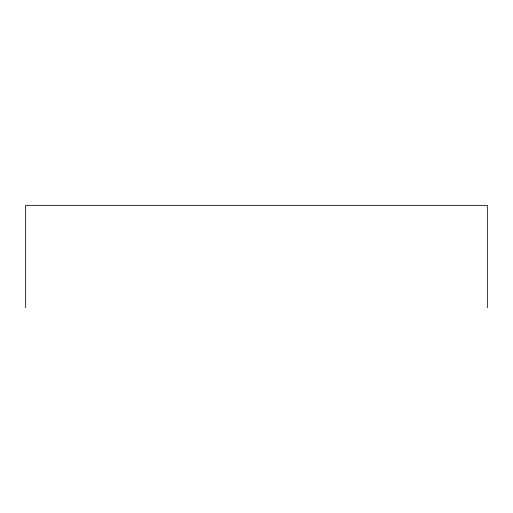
<?xml version="1.0" encoding="UTF-8"?>
<svg xmlns="http://www.w3.org/2000/svg" width="513" height="513" viewBox="0 0 513 513"><rect width="100%" height="100%" fill="white"/><g stroke="black" fill="none" stroke-linecap="round" stroke-linejoin="round"><path stroke-width="0.77" d="M487.35 307.646L487.35 205.354L25.65 205.354L25.65 307.646"/></g></svg>
